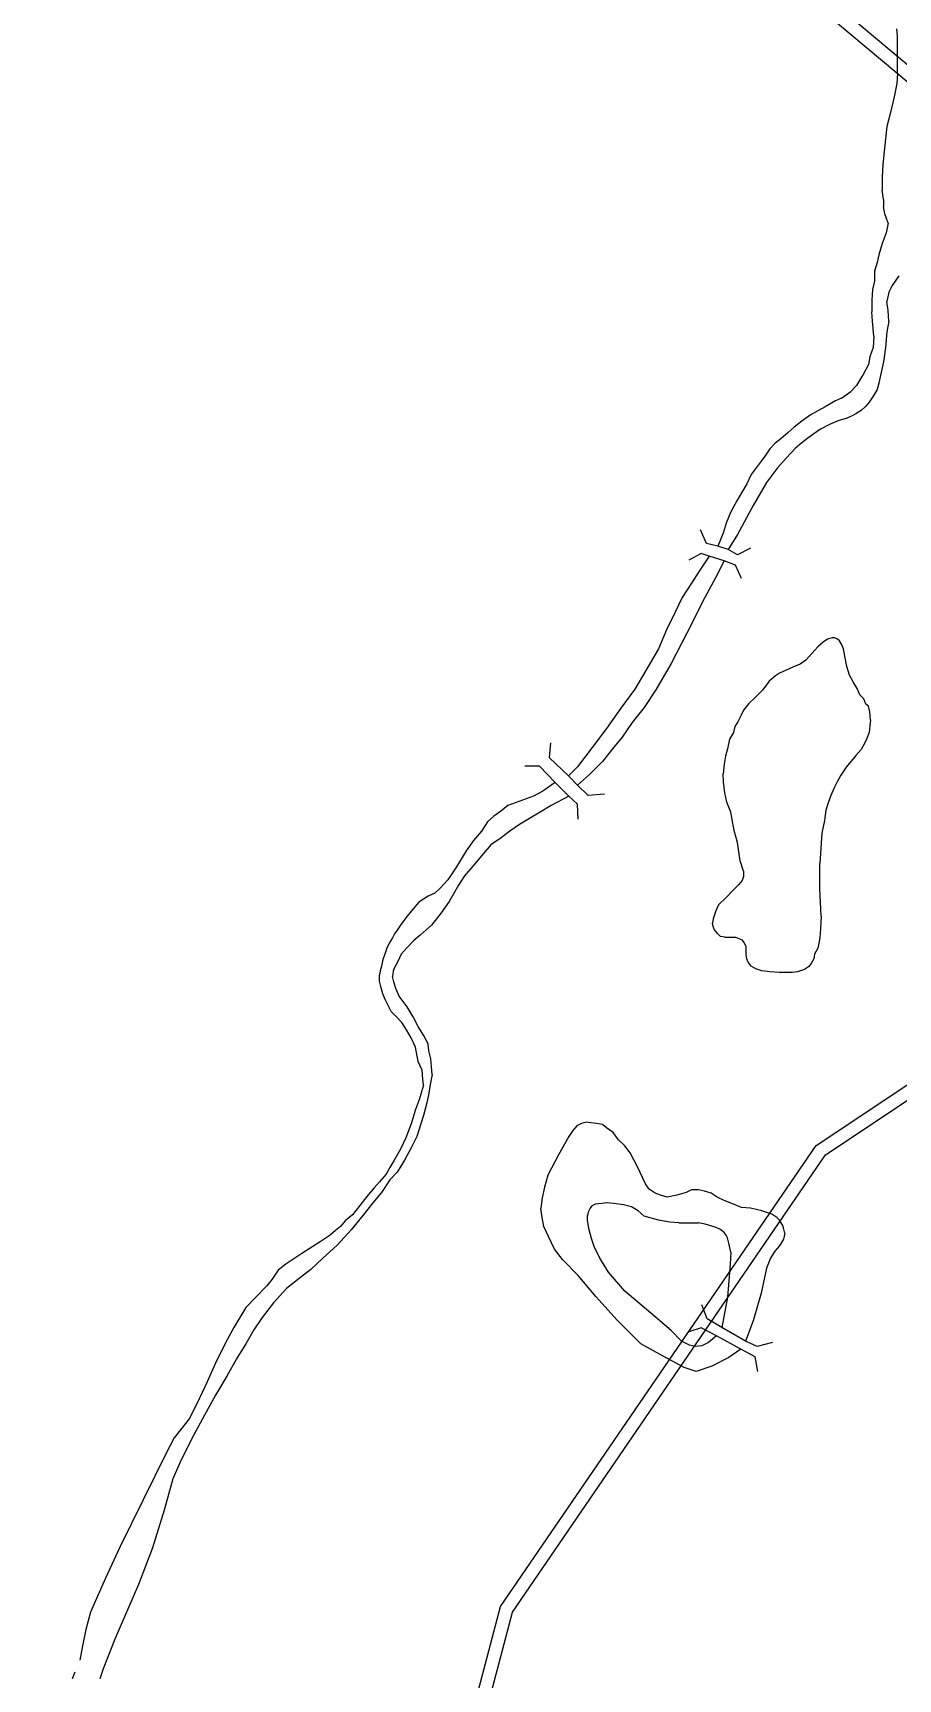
# Model space of a CAD drawing. Header units: millimetres. Extents: x 583 to 26013, y 350 to 21391.
# Drawn here: x 16591.2 to 16722.6, y 14884 to 15134.1 of the extents above; entities that cross this region are included whole.
import ezdxf

# ---------------------------------------------------------------- set-up
doc = ezdxf.new("R2010")
doc.units = ezdxf.units.MM
for name, color, linetype in [('115-PONTES_E_VIADUTO', 210, 'Continuous'), ('145-', 130, 'Continuous'), ('RIOS', 140, 'Continuous')]:
    doc.layers.add(name, color=color, linetype=linetype)

msp = doc.modelspace()

# ---------------------------------------------------------------- linework, layer by layer
at = {"layer": '115-PONTES_E_VIADUTO', "color": 0, "linetype": 'Continuous'}
for p, q in [((16693.51551, 15056.50241), (16692.61551, 15058.60241)), ((16692.71551, 15055.00241), (16690.81551, 15054.00241)), ((16693.91551, 15054.60241), (16692.71551, 15055.00241)), ((16695.21551, 15056.10241), (16693.51551, 15056.50241)), ((16696.21551, 15053.90241), (16693.91551, 15054.60241)), ((16696.81551, 15055.60241), (16695.21551, 15056.10241)), ((16698.21551, 15054.80241), (16696.81551, 15055.60241)), ((16700.21551, 15055.80241), (16698.21551, 15054.80241)), ((16697.91551, 15053.20241), (16696.21551, 15053.90241)), ((16698.81551, 15051.20241), (16697.91551, 15053.20241)), ((16669.81551, 15026.20241), (16669.61551, 15024.00241)), ((16668.11551, 15022.70241), (16665.91551, 15022.70241)), ((16670.51551, 15020.20241), (16668.11551, 15022.70241)), ((16672.51551, 15021.20241), (16669.61551, 15024.00241)), ((16672.61551, 15018.10241), (16670.51551, 15020.20241)), ((16673.91551, 15019.80241), (16672.51551, 15021.20241)), ((16675.51551, 15018.20241), (16673.91551, 15019.80241)), ((16673.91551, 15016.90241), (16672.61551, 15018.10241)), ((16674.01551, 15014.60241), (16673.91551, 15016.90241)), ((16678.01551, 15018.40241), (16675.51551, 15018.20241)), ((16693.61551, 14938.70241), (16692.81551, 14940.80241)), ((16692.71551, 14937.30241), (16690.81551, 14936.70241)), ((16695.01551, 14936.10241), (16692.71551, 14937.30241)), ((16695.81551, 14937.40241), (16693.61551, 14938.70241)), ((16699.41551, 14935.30241), (16695.81551, 14937.40241)), ((16698.71551, 14934.10241), (16695.01551, 14936.10241)), ((16700.91551, 14932.90241), (16698.71551, 14934.10241)), ((16701.21551, 14934.50241), (16699.41551, 14935.30241)), ((16703.51551, 14935.10241), (16701.21551, 14934.50241)), ((16701.31551, 14930.70241), (16700.91551, 14932.90241))]:
    msp.add_line(p, q, dxfattribs=at)
at = {"layer": '145-', "color": 0, "linetype": 'Continuous'}
for p, q in [((16722.51551, 15133.60241), (16722.41551, 15134.70241)), ((16722.51551, 15128.00241), (16722.51551, 15133.60241)), ((16722.51551, 15128.00241), (16722.41551, 15126.40241)), ((16722.01551, 15124.40241), (16721.41551, 15121.80241)), ((16722.41551, 15126.40241), (16722.01551, 15124.40241)), ((16721.41551, 15121.80241), (16720.91551, 15119.90241)), ((16720.91551, 15119.90241), (16720.71551, 15118.00241)), ((16720.71551, 15118.00241), (16720.51551, 15116.10241)), ((16720.31551, 15114.10241), (16720.21551, 15112.20241)), ((16720.51551, 15116.10241), (16720.31551, 15114.10241)), ((16720.21551, 15112.20241), (16720.21551, 15110.20241)), ((16720.41551, 15108.80241), (16720.21551, 15110.20241)), ((16720.41551, 15108.80241), (16720.41551, 15107.70241)), ((16720.61551, 15106.60241), (16720.41551, 15107.70241)), ((16721.11551, 15105.20241), (16720.61551, 15106.60241)), ((16721.11551, 15105.20241), (16720.81551, 15103.70241)), ((16720.21551, 15102.10241), (16719.71551, 15100.40241)), ((16720.81551, 15103.70241), (16720.21551, 15102.10241)), ((16719.41551, 15099.20241), (16719.01551, 15097.90241)), ((16719.71551, 15100.40241), (16719.41551, 15099.20241)), ((16719.01551, 15097.90241), (16719.01551, 15096.40241)), ((16722.71551, 15097.20241), (16721.71551, 15095.70241)), ((16718.71551, 15095.10241), (16718.61551, 15093.50241)), ((16719.01551, 15096.40241), (16718.71551, 15095.10241)), ((16721.21551, 15094.70241), (16720.91551, 15093.30241)), ((16721.71551, 15095.70241), (16721.21551, 15094.70241)), ((16718.61551, 15093.50241), (16718.61551, 15091.70241)), ((16718.71551, 15090.30241), (16718.61551, 15091.70241)), ((16721.11551, 15091.90241), (16720.91551, 15093.30241)), ((16721.21551, 15090.30241), (16721.11551, 15091.90241)), ((16718.91551, 15088.00241), (16718.71551, 15090.30241)), ((16721.21551, 15090.30241), (16720.91551, 15088.70241)), ((16718.91551, 15088.00241), (16718.81551, 15086.30241)), ((16720.91551, 15088.70241), (16720.71551, 15086.30241)), ((16718.31551, 15084.90241), (16718.11551, 15083.70241)), ((16718.81551, 15086.30241), (16718.31551, 15084.90241)), ((16720.41551, 15084.10241), (16720.01551, 15082.30241)), ((16720.71551, 15086.30241), (16720.41551, 15084.10241)), ((16717.31551, 15082.20241), (16716.81551, 15081.40241)), ((16718.11551, 15083.70241), (16717.31551, 15082.20241)), ((16720.01551, 15082.30241), (16719.71551, 15080.90241)), ((16714.01551, 15078.60241), (16715.41551, 15079.60241)), ((16716.31551, 15080.50241), (16715.41551, 15079.60241)), ((16716.81551, 15081.40241), (16716.31551, 15080.50241)), ((16719.41551, 15079.90241), (16718.81551, 15078.90241)), ((16719.71551, 15080.90241), (16719.41551, 15079.90241)), ((16711.51551, 15077.30241), (16709.41551, 15076.10241)), ((16713.11551, 15078.20241), (16711.51551, 15077.30241)), ((16714.01551, 15078.60241), (16713.11551, 15078.20241)), ((16717.01551, 15076.70241), (16716.21551, 15076.20241)), ((16717.71551, 15077.40241), (16717.01551, 15076.70241)), ((16718.21551, 15078.00241), (16717.71551, 15077.40241)), ((16718.81551, 15078.90241), (16718.21551, 15078.00241)), ((16706.81551, 15074.20241), (16705.91551, 15073.40241)), ((16708.01551, 15075.10241), (16706.81551, 15074.20241)), ((16709.41551, 15076.10241), (16708.01551, 15075.10241)), ((16712.21551, 15074.60241), (16710.81551, 15073.90241)), ((16713.61551, 15075.20241), (16712.21551, 15074.60241)), ((16714.71551, 15075.50241), (16713.61551, 15075.20241)), ((16715.61551, 15075.90241), (16714.71551, 15075.50241)), ((16716.21551, 15076.20241), (16715.61551, 15075.90241)), ((16703.91551, 15071.70241), (16703.11551, 15070.90241)), ((16704.81551, 15072.40241), (16703.91551, 15071.70241)), ((16705.91551, 15073.40241), (16704.81551, 15072.40241)), ((16708.01551, 15071.80241), (16707.01551, 15071.00241)), ((16708.91551, 15072.50241), (16708.01551, 15071.80241)), ((16709.81551, 15073.20241), (16708.91551, 15072.50241)), ((16710.81551, 15073.90241), (16709.81551, 15073.20241)), ((16702.51551, 15070.00241), (16701.81551, 15069.00241)), ((16703.11551, 15070.90241), (16702.51551, 15070.00241)), ((16705.61551, 15069.50241), (16704.31551, 15068.00241)), ((16707.01551, 15071.00241), (16705.61551, 15069.50241)), ((16700.31551, 15067.00241), (16699.61551, 15065.60241)), ((16701.21551, 15068.20241), (16700.31551, 15067.00241)), ((16701.81551, 15069.00241), (16701.21551, 15068.20241)), ((16704.31551, 15068.00241), (16702.61551, 15065.80241)), ((16698.81551, 15064.20241), (16698.11551, 15063.00241)), ((16699.61551, 15065.60241), (16698.81551, 15064.20241)), ((16702.61551, 15065.80241), (16700.61551, 15062.30241)), ((16698.11551, 15063.00241), (16697.21551, 15061.30241)), ((16700.61551, 15062.30241), (16698.21551, 15057.90241)), ((16696.51551, 15059.60241), (16696.01551, 15058.10241)), ((16697.21551, 15061.30241), (16696.51551, 15059.60241)), ((16696.01551, 15058.10241), (16695.21551, 15056.10241)), ((16698.21551, 15057.90241), (16696.81551, 15055.60241)), ((16693.91551, 15054.60241), (16692.41551, 15052.30241)), ((16692.41551, 15052.30241), (16691.21551, 15050.50241)), ((16696.21551, 15053.90241), (16694.91551, 15051.40241)), ((16691.21551, 15050.50241), (16689.81551, 15048.30241)), ((16694.91551, 15051.40241), (16693.21551, 15048.20241)), ((16689.81551, 15048.30241), (16688.71551, 15046.00241)), ((16693.21551, 15048.20241), (16690.51551, 15042.90241)), ((16688.71551, 15046.00241), (16687.41551, 15043.40241)), ((16687.41551, 15043.40241), (16686.21551, 15040.50241)), ((16690.51551, 15042.90241), (16688.11551, 15038.30241)), ((16711.91551, 15042.00241), (16711.21551, 15041.50241)), ((16712.61551, 15042.20241), (16711.91551, 15042.00241)), ((16713.01551, 15042.20241), (16712.61551, 15042.20241)), ((16713.41551, 15042.00241), (16713.01551, 15042.20241)), ((16713.71551, 15041.70241), (16713.41551, 15042.00241)), ((16714.01551, 15041.20241), (16713.71551, 15041.70241)), ((16686.21551, 15040.50241), (16684.31551, 15037.20241)), ((16709.51551, 15039.80241), (16708.61551, 15038.80241)), ((16710.41551, 15040.80241), (16709.51551, 15039.80241)), ((16711.21551, 15041.50241), (16710.41551, 15040.80241)), ((16714.31551, 15040.50241), (16714.01551, 15041.20241)), ((16714.51551, 15039.40241), (16714.31551, 15040.50241)), ((16714.81551, 15037.80241), (16714.51551, 15039.40241)), ((16684.31551, 15037.20241), (16682.61551, 15034.40241)), ((16688.11551, 15038.30241), (16685.81551, 15034.30241)), ((16704.61551, 15036.80241), (16704.01551, 15036.40241)), ((16705.51551, 15037.20241), (16704.61551, 15036.80241)), ((16706.61551, 15037.70241), (16705.51551, 15037.20241)), ((16707.71551, 15038.20241), (16706.61551, 15037.70241)), ((16708.61551, 15038.80241), (16707.71551, 15038.20241)), ((16715.21551, 15036.50241), (16714.81551, 15037.80241)), ((16682.61551, 15034.40241), (16680.51551, 15031.50241)), ((16685.81551, 15034.30241), (16684.01551, 15031.60241)), ((16702.01551, 15034.20241), (16700.91551, 15033.10241)), ((16703.01551, 15035.60241), (16702.01551, 15034.20241)), ((16704.01551, 15036.40241), (16703.01551, 15035.60241)), ((16715.81551, 15035.50241), (16715.21551, 15036.50241)), ((16716.41551, 15034.50241), (16715.81551, 15035.50241)), ((16716.81551, 15033.50241), (16716.41551, 15034.50241)), ((16684.01551, 15031.60241), (16682.21551, 15029.30241)), ((16699.91551, 15032.20241), (16699.11551, 15031.20241)), ((16700.91551, 15033.10241), (16699.91551, 15032.20241)), ((16717.41551, 15032.90241), (16716.81551, 15033.50241)), ((16717.71551, 15032.10241), (16717.41551, 15032.90241)), ((16718.11551, 15031.80241), (16717.71551, 15032.10241)), ((16718.31551, 15030.90241), (16718.11551, 15031.80241)), ((16680.51551, 15031.50241), (16678.31551, 15028.40241)), ((16682.21551, 15029.30241), (16680.71551, 15027.10241)), ((16698.31551, 15029.50241), (16697.81551, 15028.70241)), ((16698.71551, 15030.30241), (16698.31551, 15029.50241)), ((16699.11551, 15031.20241), (16698.71551, 15030.30241)), ((16718.41551, 15029.70241), (16718.31551, 15030.90241)), ((16718.41551, 15029.70241), (16718.31551, 15028.80241)), ((16678.31551, 15028.40241), (16676.11551, 15025.50241)), ((16680.71551, 15027.10241), (16679.21551, 15025.30241)), ((16697.01551, 15026.80241), (16696.71551, 15025.30241)), ((16697.61551, 15027.80241), (16697.01551, 15026.80241)), ((16697.81551, 15028.70241), (16697.61551, 15027.80241)), ((16717.81551, 15026.80241), (16717.51551, 15026.10241)), ((16718.21551, 15027.80241), (16717.81551, 15026.80241)), ((16718.31551, 15028.80241), (16718.21551, 15027.80241)), ((16676.11551, 15025.50241), (16673.91551, 15022.60241)), ((16679.21551, 15025.30241), (16677.71551, 15023.40241)), ((16696.41551, 15024.20241), (16696.21551, 15023.00241)), ((16696.71551, 15025.30241), (16696.41551, 15024.20241)), ((16716.21551, 15024.30241), (16714.71551, 15022.50241)), ((16717.01551, 15025.20241), (16716.21551, 15024.30241)), ((16717.51551, 15026.10241), (16717.01551, 15025.20241)), ((16673.91551, 15022.60241), (16672.51551, 15021.20241)), ((16677.71551, 15023.40241), (16675.71551, 15021.40241)), ((16696.21551, 15023.00241), (16696.01551, 15021.50241)), ((16714.71551, 15022.50241), (16713.91551, 15021.30241)), ((16670.51551, 15020.20241), (16668.61551, 15018.90241)), ((16675.71551, 15021.40241), (16673.91551, 15019.80241)), ((16696.11551, 15020.30241), (16696.01551, 15021.50241)), ((16696.31551, 15018.60241), (16696.11551, 15020.30241)), ((16712.91551, 15019.40241), (16712.41551, 15018.20241)), ((16713.41551, 15020.40241), (16712.91551, 15019.40241)), ((16713.91551, 15021.30241), (16713.41551, 15020.40241)), ((16663.31551, 15016.70241), (16662.21551, 15015.80241)), ((16665.01551, 15017.30241), (16663.31551, 15016.70241)), ((16667.21551, 15018.10241), (16665.01551, 15017.30241)), ((16668.61551, 15018.90241), (16667.21551, 15018.10241)), ((16669.91551, 15016.70241), (16668.21551, 15015.70241)), ((16672.61551, 15018.10241), (16669.91551, 15016.70241)), ((16696.61551, 15017.20241), (16696.31551, 15018.60241)), ((16697.21551, 15015.70241), (16696.61551, 15017.20241)), ((16712.01551, 15017.10241), (16711.61551, 15016.00241)), ((16712.41551, 15018.20241), (16712.01551, 15017.10241)), ((16660.21551, 15014.20241), (16659.31551, 15012.80241)), ((16661.21551, 15015.10241), (16660.21551, 15014.20241)), ((16662.21551, 15015.80241), (16661.21551, 15015.10241)), ((16666.61551, 15014.70241), (16665.11551, 15013.80241)), ((16668.21551, 15015.70241), (16666.61551, 15014.70241)), ((16697.71551, 15012.90241), (16697.21551, 15015.70241)), ((16711.41551, 15014.40241), (16711.01551, 15012.50241)), ((16711.61551, 15016.00241), (16711.41551, 15014.40241)), ((16659.31551, 15012.80241), (16658.11551, 15011.40241)), ((16662.31551, 15011.80241), (16660.71551, 15010.70241)), ((16663.61551, 15012.80241), (16662.31551, 15011.80241)), ((16665.11551, 15013.80241), (16663.61551, 15012.80241)), ((16698.21551, 15011.10241), (16697.71551, 15012.90241)), ((16711.01551, 15012.50241), (16710.71551, 15007.90241)), ((16657.01551, 15009.80241), (16655.51551, 15007.40241)), ((16658.11551, 15011.40241), (16657.01551, 15009.80241)), ((16659.61551, 15009.40241), (16658.01551, 15007.50241)), ((16660.71551, 15010.70241), (16659.61551, 15009.40241)), ((16698.61551, 15008.30241), (16698.21551, 15011.10241)), ((16655.51551, 15007.40241), (16654.21551, 15005.40241)), ((16658.01551, 15007.50241), (16656.71551, 15006.00241)), ((16699.11551, 15006.70241), (16698.61551, 15008.30241)), ((16699.11551, 15006.70241), (16699.11551, 15005.90241)), ((16710.71551, 15004.10241), (16710.71551, 15007.90241)), ((16653.11551, 15004.20241), (16652.21551, 15003.40241)), ((16654.21551, 15005.40241), (16653.11551, 15004.20241)), ((16655.81551, 15004.60241), (16654.41551, 15002.10241)), ((16656.71551, 15006.00241), (16655.81551, 15004.60241)), ((16697.71551, 15004.00241), (16696.51551, 15002.70241)), ((16698.41551, 15004.70241), (16697.71551, 15004.00241)), ((16698.91551, 15005.30241), (16698.41551, 15004.70241)), ((16699.11551, 15005.90241), (16698.91551, 15005.30241)), ((16710.91551, 14999.90241), (16710.71551, 15004.10241)), ((16649.81551, 15002.00241), (16648.91551, 15001.00241)), ((16651.21551, 15002.90241), (16649.81551, 15002.00241)), ((16652.21551, 15003.40241), (16651.21551, 15002.90241)), ((16654.41551, 15002.10241), (16653.21551, 15000.40241)), ((16695.31551, 15001.60241), (16694.91551, 15000.70241)), ((16696.51551, 15002.70241), (16695.31551, 15001.60241)), ((16648.01551, 14999.90241), (16647.21551, 14998.80241)), ((16648.91551, 15001.00241), (16648.01551, 14999.90241)), ((16653.21551, 15000.40241), (16651.71551, 14998.50241)), ((16694.51551, 14999.50241), (16694.41551, 14998.80241)), ((16694.71551, 15000.10241), (16694.51551, 14999.50241)), ((16694.91551, 15000.70241), (16694.71551, 15000.10241)), ((16710.91551, 14999.90241), (16710.81551, 14998.00241)), ((16645.81551, 14996.60241), (16645.31551, 14995.80241)), ((16646.11551, 14997.20241), (16645.81551, 14996.60241)), ((16646.61551, 14997.90241), (16646.11551, 14997.20241)), ((16647.21551, 14998.80241), (16646.61551, 14997.90241)), ((16650.01551, 14997.00241), (16649.01551, 14996.20241)), ((16651.71551, 14998.50241), (16650.01551, 14997.00241)), ((16694.51551, 14998.30241), (16694.41551, 14998.80241)), ((16694.71551, 14997.80241), (16694.51551, 14998.30241)), ((16695.21551, 14997.20241), (16694.71551, 14997.80241)), ((16695.61551, 14996.80241), (16695.21551, 14997.20241)), ((16696.31551, 14996.70241), (16695.61551, 14996.80241)), ((16696.31551, 14996.70241), (16697.91551, 14996.70241)), ((16697.91551, 14996.70241), (16698.91551, 14996.30241)), ((16710.71551, 14996.60241), (16710.41551, 14995.00241)), ((16710.81551, 14998.00241), (16710.71551, 14996.60241)), ((16644.61551, 14994.10241), (16644.31551, 14993.30241)), ((16644.91551, 14995.00241), (16644.61551, 14994.10241)), ((16645.31551, 14995.80241), (16644.91551, 14995.00241)), ((16647.11551, 14994.10241), (16646.61551, 14993.00241)), ((16648.01551, 14995.10241), (16647.11551, 14994.10241)), ((16649.01551, 14996.20241), (16648.01551, 14995.10241)), ((16699.21551, 14995.90241), (16698.91551, 14996.30241)), ((16699.51551, 14995.20241), (16699.21551, 14995.90241)), ((16699.51551, 14994.00241), (16699.51551, 14995.20241)), ((16699.61551, 14993.40241), (16699.51551, 14994.00241)), ((16709.91551, 14994.10241), (16709.81551, 14993.40241)), ((16710.41551, 14995.00241), (16709.91551, 14994.10241)), ((16643.91551, 14991.60241), (16643.81551, 14990.90241)), ((16644.11551, 14992.30241), (16643.91551, 14991.60241)), ((16644.31551, 14993.30241), (16644.11551, 14992.30241)), ((16645.91551, 14991.50241), (16645.81551, 14990.70241)), ((16646.11551, 14992.10241), (16645.91551, 14991.50241)), ((16646.61551, 14993.00241), (16646.11551, 14992.10241)), ((16699.81551, 14992.90241), (16699.61551, 14993.40241)), ((16700.31551, 14992.30241), (16699.81551, 14992.90241)), ((16701.01551, 14991.90241), (16700.31551, 14992.30241)), ((16701.91551, 14991.60241), (16701.01551, 14991.90241)), ((16703.11551, 14991.40241), (16701.91551, 14991.60241)), ((16708.41551, 14991.80241), (16707.31551, 14991.40241)), ((16709.01551, 14992.20241), (16708.41551, 14991.80241)), ((16709.41551, 14992.70241), (16709.01551, 14992.20241)), ((16709.81551, 14993.40241), (16709.41551, 14992.70241)), ((16643.81551, 14990.00241), (16643.81551, 14990.90241)), ((16644.01551, 14989.20241), (16643.81551, 14990.00241)), ((16644.31551, 14988.10241), (16644.01551, 14989.20241)), ((16646.01551, 14989.90241), (16645.81551, 14990.70241)), ((16646.31551, 14988.90241), (16646.01551, 14989.90241)), ((16704.61551, 14991.30241), (16703.11551, 14991.40241)), ((16706.51551, 14991.30241), (16704.61551, 14991.30241)), ((16707.31551, 14991.40241), (16706.51551, 14991.30241)), ((16644.71551, 14987.10241), (16644.31551, 14988.10241)), ((16645.11551, 14986.30241), (16644.71551, 14987.10241)), ((16646.81551, 14987.70241), (16646.31551, 14988.90241)), ((16648.01551, 14986.10241), (16646.81551, 14987.70241)), ((16645.61551, 14985.40241), (16645.11551, 14986.30241)), ((16646.31551, 14984.70241), (16645.61551, 14985.40241)), ((16647.21551, 14983.70241), (16646.31551, 14984.70241)), ((16648.91551, 14984.60241), (16648.01551, 14986.10241)), ((16649.71551, 14983.10241), (16648.91551, 14984.60241)), ((16647.91551, 14982.60241), (16647.21551, 14983.70241)), ((16648.61551, 14981.40241), (16647.91551, 14982.60241)), ((16650.51551, 14981.80241), (16649.71551, 14983.10241)), ((16651.21551, 14980.50241), (16650.51551, 14981.80241)), ((16649.31551, 14980.00241), (16648.61551, 14981.40241)), ((16649.71551, 14977.80241), (16649.31551, 14980.00241)), ((16651.31551, 14979.40241), (16651.21551, 14980.50241)), ((16651.61551, 14978.20241), (16651.31551, 14979.40241)), ((16650.31551, 14976.50241), (16649.71551, 14977.80241)), ((16650.41551, 14975.10241), (16650.31551, 14976.50241)), ((16651.71551, 14977.00241), (16651.61551, 14978.20241)), ((16651.81551, 14975.80241), (16651.71551, 14977.00241)), ((16650.51551, 14974.20241), (16650.21551, 14973.20241)), ((16650.51551, 14974.20241), (16650.41551, 14975.10241)), ((16651.51551, 14974.30241), (16651.31551, 14973.00241)), ((16651.81551, 14975.80241), (16651.51551, 14974.30241)), ((16649.91551, 14972.10241), (16649.31551, 14970.50241)), ((16650.21551, 14973.20241), (16649.91551, 14972.10241)), ((16651.01551, 14971.50241), (16650.51551, 14969.60241)), ((16651.31551, 14973.00241), (16651.01551, 14971.50241)), ((16649.31551, 14970.50241), (16648.61551, 14968.30241)), ((16650.51551, 14969.60241), (16650.11551, 14968.30241)), ((16648.61551, 14968.30241), (16647.81551, 14966.20241)), ((16650.11551, 14968.30241), (16649.51551, 14966.40241)), ((16673.21551, 14967.30241), (16672.61551, 14966.40241)), ((16673.81551, 14968.00241), (16673.21551, 14967.30241)), ((16674.51551, 14968.40241), (16673.81551, 14968.00241)), ((16675.21551, 14968.60241), (16674.51551, 14968.40241)), ((16675.91551, 14968.50241), (16675.21551, 14968.60241)), ((16676.81551, 14968.40241), (16675.91551, 14968.50241)), ((16677.71551, 14968.20241), (16676.81551, 14968.40241)), ((16678.31551, 14967.70241), (16677.71551, 14968.20241)), ((16679.31551, 14967.00241), (16678.31551, 14967.70241)), ((16680.11551, 14965.90241), (16679.31551, 14967.00241)), ((16647.01551, 14964.50241), (16646.01551, 14962.70241)), ((16647.81551, 14966.20241), (16647.01551, 14964.50241)), ((16648.61551, 14964.70241), (16647.61551, 14962.80241)), ((16649.51551, 14966.40241), (16648.61551, 14964.70241)), ((16672.61551, 14966.40241), (16671.01551, 14963.60241)), ((16681.11551, 14965.00241), (16680.11551, 14965.90241)), ((16681.91551, 14963.90241), (16681.11551, 14965.00241)), ((16645.41551, 14961.70241), (16644.81551, 14960.70241)), ((16646.01551, 14962.70241), (16645.41551, 14961.70241)), ((16647.61551, 14962.80241), (16646.51551, 14961.00241)), ((16671.01551, 14963.60241), (16669.41551, 14960.50241)), ((16683.01551, 14961.80241), (16681.91551, 14963.90241)), ((16684.21551, 14959.20241), (16683.01551, 14961.80241)), ((16643.81551, 14959.50241), (16643.01551, 14958.60241)), ((16644.81551, 14960.70241), (16643.81551, 14959.50241)), ((16645.41551, 14959.80241), (16644.11551, 14957.90241)), ((16646.51551, 14961.00241), (16645.41551, 14959.80241)), ((16669.41551, 14960.50241), (16668.91551, 14958.70241)), ((16684.81551, 14958.40241), (16684.21551, 14959.20241)), ((16641.91551, 14957.30241), (16640.81551, 14955.90241)), ((16643.01551, 14958.60241), (16641.91551, 14957.30241)), ((16644.11551, 14957.90241), (16642.81551, 14956.30241)), ((16668.51551, 14957.10241), (16668.31551, 14955.50241)), ((16668.91551, 14958.70241), (16668.51551, 14957.10241)), ((16685.71551, 14957.80241), (16684.81551, 14958.40241)), ((16686.51551, 14957.50241), (16685.71551, 14957.80241)), ((16687.51551, 14957.20241), (16686.51551, 14957.50241)), ((16689.01551, 14957.50241), (16687.51551, 14957.20241)), ((16690.41551, 14957.90241), (16689.01551, 14957.50241)), ((16691.21551, 14958.30241), (16690.41551, 14957.90241)), ((16692.31551, 14958.30241), (16691.21551, 14958.30241)), ((16693.21551, 14958.10241), (16692.31551, 14958.30241)), ((16694.21551, 14957.80241), (16693.21551, 14958.10241)), ((16695.11551, 14957.20241), (16694.21551, 14957.80241)), ((16696.21551, 14956.70241), (16695.11551, 14957.20241)), ((16697.61551, 14956.10241), (16696.21551, 14956.70241)), ((16639.71551, 14954.50241), (16638.61551, 14953.60241)), ((16641.31551, 14954.40241), (16639.51551, 14952.20241)), ((16640.81551, 14955.90241), (16639.71551, 14954.50241)), ((16642.81551, 14956.30241), (16641.31551, 14954.40241)), ((16668.51551, 14954.10241), (16668.31551, 14955.50241)), ((16668.81551, 14952.70241), (16668.51551, 14954.10241)), ((16675.51551, 14954.90241), (16675.41551, 14954.40241)), ((16675.41551, 14953.70241), (16675.41551, 14954.40241)), ((16675.81551, 14955.50241), (16675.51551, 14954.90241)), ((16676.01551, 14955.80241), (16675.81551, 14955.50241)), ((16676.61551, 14956.10241), (16676.01551, 14955.80241)), ((16677.61551, 14956.20241), (16676.61551, 14956.10241)), ((16678.41551, 14956.30241), (16677.61551, 14956.20241)), ((16679.41551, 14956.20241), (16678.41551, 14956.30241)), ((16680.91551, 14956.00241), (16679.41551, 14956.20241)), ((16682.11551, 14955.70241), (16680.91551, 14956.00241)), ((16683.11551, 14955.10241), (16682.11551, 14955.70241)), ((16684.01551, 14954.30241), (16683.11551, 14955.10241)), ((16686.21551, 14953.70241), (16684.01551, 14954.30241)), ((16698.81551, 14955.60241), (16697.61551, 14956.10241)), ((16700.21551, 14955.50241), (16698.81551, 14955.60241)), ((16701.91551, 14955.10241), (16700.21551, 14955.50241)), ((16703.41551, 14954.60241), (16701.91551, 14955.10241)), ((16704.21551, 14954.10241), (16703.41551, 14954.60241)), ((16704.61551, 14953.70241), (16704.21551, 14954.10241)), ((16637.11551, 14952.10241), (16636.31551, 14951.40241)), ((16637.91551, 14952.70241), (16637.11551, 14952.10241)), ((16639.51551, 14952.20241), (16637.41551, 14949.90241)), ((16638.61551, 14953.60241), (16637.91551, 14952.70241)), ((16669.51551, 14951.20241), (16668.81551, 14952.70241)), ((16675.61551, 14952.40241), (16675.41551, 14953.70241)), ((16676.01551, 14950.90241), (16675.61551, 14952.40241)), ((16687.91551, 14953.40241), (16686.21551, 14953.70241)), ((16689.31551, 14953.30241), (16687.91551, 14953.40241)), ((16689.31551, 14953.30241), (16692.31551, 14953.30241)), ((16693.31551, 14953.10241), (16692.31551, 14953.30241)), ((16694.81551, 14952.60241), (16693.31551, 14953.10241)), ((16695.51551, 14952.30241), (16694.81551, 14952.60241)), ((16696.21551, 14951.80241), (16695.51551, 14952.30241)), ((16696.51551, 14951.40241), (16696.21551, 14951.80241)), ((16705.11551, 14952.90241), (16704.61551, 14953.70241)), ((16705.21551, 14952.50241), (16705.11551, 14952.90241)), ((16705.41551, 14951.70241), (16705.21551, 14952.50241)), ((16705.41551, 14951.70241), (16705.21551, 14950.80241)), ((16634.81551, 14950.40241), (16632.01551, 14948.60241)), ((16636.31551, 14951.40241), (16634.81551, 14950.40241)), ((16637.41551, 14949.90241), (16635.21551, 14947.90241)), ((16670.41551, 14949.30241), (16669.51551, 14951.20241)), ((16671.61551, 14947.70241), (16670.41551, 14949.30241)), ((16676.41551, 14949.70241), (16676.01551, 14950.90241)), ((16677.31551, 14947.90241), (16676.41551, 14949.70241)), ((16696.71551, 14951.00241), (16696.51551, 14951.40241)), ((16696.91551, 14950.20241), (16696.71551, 14951.00241)), ((16697.21551, 14948.80241), (16696.91551, 14950.20241)), ((16703.91551, 14949.00241), (16703.21551, 14947.90241)), ((16704.61551, 14949.80241), (16703.91551, 14949.00241)), ((16705.21551, 14950.80241), (16704.61551, 14949.80241)), ((16629.61551, 14947.00241), (16628.41551, 14946.10241)), ((16632.01551, 14948.60241), (16629.61551, 14947.00241)), ((16635.21551, 14947.90241), (16633.41551, 14946.20241)), ((16674.01551, 14945.30241), (16671.61551, 14947.70241)), ((16678.61551, 14945.80241), (16677.31551, 14947.90241)), ((16697.11551, 14947.00241), (16696.71551, 14942.00241)), ((16697.21551, 14948.80241), (16697.11551, 14947.00241)), ((16703.21551, 14947.90241), (16702.61551, 14946.40241)), ((16627.51551, 14944.70241), (16626.71551, 14943.70241)), ((16628.41551, 14946.10241), (16627.51551, 14944.70241)), ((16631.61551, 14944.80241), (16629.71551, 14943.30241)), ((16633.41551, 14946.20241), (16631.61551, 14944.80241)), ((16676.71551, 14942.10241), (16674.01551, 14945.30241)), ((16681.11551, 14942.90241), (16678.61551, 14945.80241)), ((16702.61551, 14946.40241), (16701.81551, 14942.60241)), ((16625.01551, 14942.00241), (16623.51551, 14940.40241)), ((16626.71551, 14943.70241), (16625.01551, 14942.00241)), ((16629.71551, 14943.30241), (16627.71551, 14941.10241)), ((16679.91551, 14938.50241), (16676.71551, 14942.10241)), ((16685.71551, 14939.00241), (16681.11551, 14942.90241)), ((16696.71551, 14942.00241), (16695.81551, 14937.40241)), ((16701.81551, 14942.60241), (16700.61551, 14938.40241)), ((16623.51551, 14940.40241), (16621.71551, 14937.40241)), ((16627.71551, 14941.10241), (16626.01551, 14938.90241)), ((16688.11551, 14936.90241), (16685.71551, 14939.00241)), ((16621.71551, 14937.40241), (16620.71551, 14935.60241)), ((16624.71551, 14937.00241), (16623.51551, 14934.90241)), ((16626.01551, 14938.90241), (16624.71551, 14937.00241)), ((16683.51551, 14934.90241), (16679.91551, 14938.50241)), ((16689.71551, 14935.30241), (16688.11551, 14936.90241)), ((16700.61551, 14938.40241), (16699.41551, 14935.30241)), ((16620.71551, 14935.60241), (16619.11551, 14932.40241)), ((16623.51551, 14934.90241), (16622.11551, 14932.60241)), ((16686.91551, 14933.00241), (16683.51551, 14934.90241)), ((16690.91551, 14934.70241), (16689.71551, 14935.30241)), ((16691.81551, 14934.50241), (16690.91551, 14934.70241)), ((16692.81551, 14934.60241), (16691.81551, 14934.50241)), ((16693.81551, 14935.10241), (16692.81551, 14934.60241)), ((16695.01551, 14936.10241), (16693.81551, 14935.10241)), ((16698.71551, 14934.10241), (16696.91551, 14932.80241)), ((16619.11551, 14932.40241), (16617.61551, 14929.10241)), ((16622.11551, 14932.60241), (16620.61551, 14930.00241)), ((16690.11551, 14931.30241), (16686.91551, 14933.00241)), ((16694.31551, 14931.50241), (16691.91551, 14930.70241)), ((16696.91551, 14932.80241), (16694.31551, 14931.50241)), ((16617.61551, 14929.10241), (16616.11551, 14925.90241)), ((16620.61551, 14930.00241), (16618.91551, 14927.10241)), ((16691.91551, 14930.70241), (16690.11551, 14931.30241)), ((16618.91551, 14927.10241), (16616.91551, 14923.50241)), ((16616.11551, 14925.90241), (16614.91551, 14923.50241)), ((16613.81551, 14922.10241), (16612.61551, 14920.60241)), ((16614.91551, 14923.50241), (16613.81551, 14922.10241)), ((16616.91551, 14923.50241), (16615.21551, 14920.30241)), ((16612.61551, 14920.60241), (16611.41551, 14918.30241)), ((16615.21551, 14920.30241), (16613.51551, 14916.90241)), ((16611.41551, 14918.30241), (16604.41551, 14904.10241)), ((16613.51551, 14916.90241), (16612.41551, 14914.40241)), ((16612.41551, 14914.40241), (16611.11551, 14909.60241)), ((16611.11551, 14909.60241), (16609.31551, 14903.90241)), ((16604.41551, 14904.10241), (16602.21551, 14899.30241)), ((16609.31551, 14903.90241), (16607.21551, 14898.30241)), ((16602.21551, 14899.30241), (16600.81551, 14896.20241)), ((16607.21551, 14898.30241), (16603.61551, 14890.00241)), ((16599.91551, 14894.10241), (16599.21551, 14891.50241)), ((16600.81551, 14896.20241), (16599.91551, 14894.10241)), ((16599.21551, 14891.50241), (16598.71551, 14889.00241)), ((16598.71551, 14889.00241), (16598.31551, 14886.80241)), ((16603.61551, 14890.00241), (16601.81551, 14885.50241)), ((16597.51551, 14885.00241), (16597.11551, 14884.00241)), ((16597.11551, 14884.00241), (16597.11551, 14884.00241)), ((16601.81551, 14885.50241), (16601.31551, 14884.00241)), ((16601.31551, 14884.00241), (16601.31551, 14884.00241))]:
    msp.add_line(p, q, dxfattribs=at)
at = {"layer": 'RIOS', "lineweight": 25, "flags": 128}
for points in [[(17220.28902, 14822.47784), (17090.34052, 14822.47784), (16822.81217, 15043.94842), (16644.75796, 15193.06968), (16411.17048, 15381.00852), (16309.52981, 15543.72928), (16330.76494, 15645.27696), (16169.18932, 15757.38603), (16167.12317, 15830.60993), (16153.60755, 15903.92283), (16093.78124, 15968.42936), (15961.76322, 16017.42976), (15885.23416, 16087.10618), (15806.03197, 16098.42573), (15715.53367, 16090.87937), (15621.24124, 16109.71979), (15557.12929, 16215.24145)], [(17221.00478, 14824.47784), (17091.06094, 14824.47784), (16824.09193, 15045.48537), (16646.02702, 15194.6156), (16412.68764, 15382.35483), (16311.65204, 15544.1069), (16332.99385, 15646.16471), (16171.16001, 15758.45295), (16169.11801, 15830.82068), (16155.46907, 15904.85683), (16094.92374, 15970.13863), (15962.82284, 16019.16979), (15886.1259, 16088.99906), (15806.0911, 16100.4376), (15715.64875, 16092.8959), (15622.49442, 16111.50892), (15558.83854, 16216.27995)], [(17034.93779, 13876.83647), (16876.31784, 14105.39452), (16717.56854, 14334.61541), (16713.86065, 14426.77797), (16713.86065, 14566.87015), (16688.03479, 14647.9936), (16643.75572, 14747.52406), (16643.75572, 14824.95081), (16662.20893, 14894.98415), (16710.15277, 14965.04299), (16776.59293, 15009.27592), (16806.04045, 15054.80907)], [(17036.7506, 13877.7322), (16877.96092, 14106.53482), (16719.54357, 14335.27642), (16715.86065, 14426.81819), (16715.86065, 14567.18083), (16689.90703, 14648.70559), (16645.75572, 14747.94887), (16645.75572, 14824.69174), (16664.05479, 14894.14009), (16711.58413, 14963.59324), (16778.04686, 15007.84119), (16807.71984, 15053.72296)]]:
    msp.add_lwpolyline(points, dxfattribs=at)

doc.saveas('drawing.dxf')
